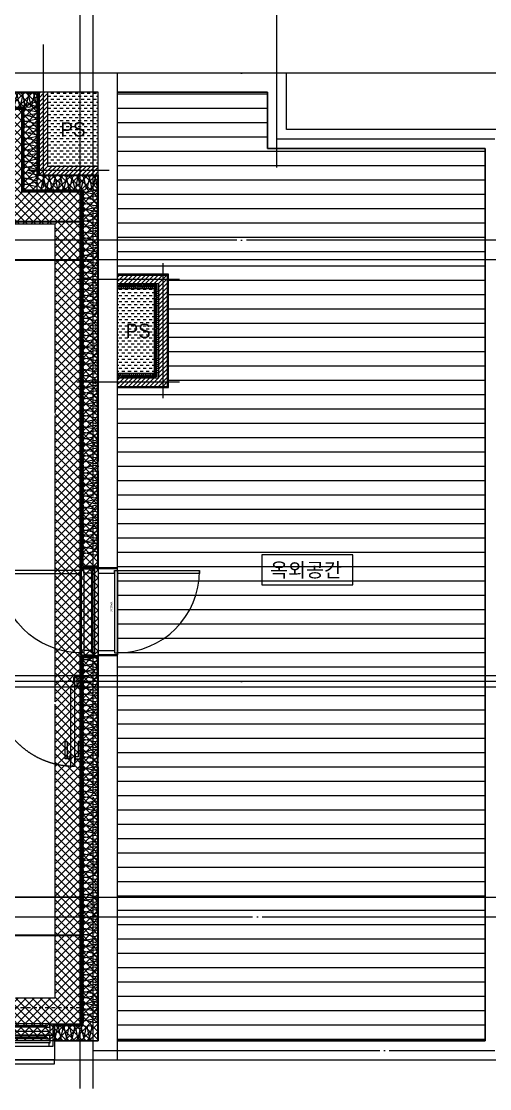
# Model space of a CAD drawing. Header units: millimetres. Extents: x -24416 to 92204, y -190080 to 23760.
# Drawn here: x 79892 to 84792, y -149682 to -138504 of the extents above; entities that cross this region are included whole.
import ezdxf
from ezdxf.enums import TextEntityAlignment as Align
from ezdxf.xclip import XClip

# ---------------------------------------------------------------- set-up
doc = ezdxf.new("R2010")
doc.units = ezdxf.units.MM
doc.header["$LTSCALE"] = 50
doc.header["$XCLIPFRAME"] = 0
for name, pattern in [('AUDIT_D_220706163347-0', [0]), ('CEN', [62, 60, -1, 0, -1]), ('H', [1.3, 0.8, -0.5]), ('HID', [2.5, 1.5, -1]), ('HIDDEN', [2, 1, -1]), ('평면도(기준)$0$CENTER2', [16.25, 15, -0.5, 0.25, -0.5])]:
    doc.linetypes.add(name, pattern=pattern)
for name, color, linetype in [('A-SOL252', 252, 'Continuous'), ('A_HAT', 8, 'Continuous'), ('AA-단열-바닥-욕실', 30, 'Continuous'), ('CEN_CON', 1, 'CEN'), ('CEN_WALL', 12, 'CEN'), ('CONC', 2, 'Continuous'), ('dan1', 7, 'HID'), ('DOOR', 4, 'Continuous'), ('ELE3_CON', 7, 'Continuous'), ('FIN', 6, 'Continuous'), ('HAT', 9, 'Continuous'), ('INS', 252, 'Continuous'), ('ROM', 7, 'AUDIT_D_220706163347-0'), ('SINA-F-FRAME', 4, 'Continuous'), ('WAL', 3, 'Continuous'), ('WAL_DRY', 7, 'Continuous'), ('WIN', 4, 'Continuous'), ('X - 단위세대$0$ETC', 6, 'Continuous'), ('실명', 3, 'AUDIT_D_220706163347-0'), ('실명박스', 7, 'AUDIT_D_220706163347-0'), ('커튼박스', 6, 'Continuous'), ('평면도(기준)$0$1.EC-F-DOOR', 4, 'Continuous'), ('평면도(기준)$0$1.EC-F-DOOR-F', 4, 'Continuous'), ('확장', 8, 'HIDDEN')]:
    doc.layers.add(name, color=color, linetype=linetype)
for name, color, linetype, plot in [('AA-CEN', 1, 'CEN', False), ('AA-XXXX-MC', 153, 'AUDIT_D_220706163347-0', False), ('Defpoint', 135, 'Continuous', False), ('MC', 135, 'Continuous', False), ('X - 단위세대$0$0_임시', 134, 'Continuous', False)]:
    doc.layers.add(name, color=color, linetype=linetype, plot=plot)
doc.styles.add('HAUD01', font='Dotum.ttf')
doc.styles.add('HAUD02', font='Dotum.ttf', dxfattribs={"width": 0.8})

# ---------------------------------------------------------------- blocks, each defined once
blk = doc.blocks.new('WD-900(200)')
at = {"layer": 'DOOR'}
for p, q in [((20, 200), (880, 200)), ((20, 170), (880, 170))]:
    blk.add_line(p, q, dxfattribs=at)
blk.add_lwpolyline([(20, 200), (20, 1060), (50, 1060), (50, 200), (20, 200)], dxfattribs=at)
for points in [[(45, 170), (20, 170), (20, 200), (0, 200), (0, 0), (45, 0)], [(855, 170), (880, 170), (880, 200), (900, 200), (900, 0), (855, 0)]]:
    blk.add_lwpolyline(points, close=True, dxfattribs=at)
blk.add_arc((20, 200), 860, 0, 90, dxfattribs=at)
at = {"layer": 'X - 단위세대$0$0_임시'}
for p, q in [((-10, 0), (-10, 200)), ((910, 0), (910, 200))]:
    blk.add_line(p, q, dxfattribs=at)
at = {"layer": 'X - 단위세대$0$0_임시', "style": 'HAUD02'}
blk.add_text('900(200)', height=20, dxfattribs=at).set_placement((397, 135), align=Align.MIDDLE)
blk = doc.blocks.new('WIN_이중창_3600')
at = {"layer": 'Defpoint'}
for p, q in [((-15, 240), (-15, 0)), ((3585, 240), (3585, 0))]:
    blk.add_line(p, q, dxfattribs=at)
at = {"layer": 'WIN'}
for p, q in [((900, -100), (900, 340)), ((2670, -100), (2670, 340))]:
    blk.add_line(p, q, dxfattribs=at)
at = {"layer": 'WIN', "color": 8}
for p, q in [((3542, 240), (28, 240)), ((880, 237), (73, 237)), ((3497, 237), (2690, 237)), ((3530, 158), (40, 158)), ((3530, 120), (40, 120)), ((880, 202), (73, 202)), ((880, 117), (73, 117)), ((2650, 196), (920, 196)), ((2650, 161), (920, 161)), ((3497, 202), (2690, 202)), ((3497, 117), (2690, 117)), ((3530, 38), (40, 38)), ((3530, 0), (40, 0)), ((880, 82), (73, 82)), ((2650, 76), (920, 76)), ((2650, 41), (920, 41)), ((3497, 82), (2690, 82))]:
    blk.add_line(p, q, dxfattribs=at)
at = {"layer": 'WIN'}
for points in [[(40, 158), (28, 158), (28, 240), (0, 240), (0, 120), (40, 120), (40, 158)], [(73, 216.5), (73, 202), (33, 202), (33, 237), (73, 237), (73, 222.5)], [(880, 216.5), (880, 202), (920, 202), (920, 237), (880, 237), (880, 222.5)], [(2690, 216.5), (2690, 202), (2650, 202), (2650, 237), (2690, 237), (2690, 222.5)], [(3497, 216.5), (3497, 202), (3537, 202), (3537, 237), (3497, 237), (3497, 222.5)], [(3530, 158), (3542, 158), (3542, 240), (3570, 240), (3570, 120), (3530, 120), (3530, 158)], [(40, 38), (28, 38), (28, 120), (0, 120), (0, 0), (40, 0), (40, 38)], [(73, 96.5), (73, 82), (33, 82), (33, 117), (73, 117), (73, 102.5)], [(887, 222.5), (887, 216.5), (66, 216.5), (66, 222.5), (887, 222.5)], [(920, 175.5), (920, 161), (880, 161), (880, 196), (920, 196), (920, 181.5)], [(880, 96.5), (880, 82), (920, 82), (920, 117), (880, 117), (880, 102.5)], [(2657, 181.5), (2657, 175.5), (913, 175.5), (913, 181.5), (2657, 181.5)], [(2650, 175.5), (2650, 161), (2690, 161), (2690, 196), (2650, 196), (2650, 181.5)], [(2690, 96.5), (2690, 82), (2650, 82), (2650, 117), (2690, 117), (2690, 102.5)], [(3504, 222.5), (3504, 216.5), (2683, 216.5), (2683, 222.5), (3504, 222.5)], [(3497, 96.5), (3497, 82), (3537, 82), (3537, 117), (3497, 117), (3497, 102.5)], [(3530, 38), (3542, 38), (3542, 120), (3570, 120), (3570, 0), (3530, 0), (3530, 38)], [(887, 102.5), (887, 96.5), (66, 96.5), (66, 102.5), (887, 102.5)], [(920, 55.5), (920, 41), (880, 41), (880, 76), (920, 76), (920, 61.5)], [(2657, 61.5), (2657, 55.5), (913, 55.5), (913, 61.5), (2657, 61.5)], [(2650, 55.5), (2650, 41), (2690, 41), (2690, 76), (2650, 76), (2650, 61.5)], [(3504, 102.5), (3504, 96.5), (2683, 96.5), (2683, 102.5), (3504, 102.5)]]:
    blk.add_lwpolyline(points, dxfattribs=at)
blk = doc.blocks.new('insul1')
blk.add_lwpolyline([(0, 0, 0.480617), (0.146, 0.183), (0.004, 0.817, -1.249969), (0.296, 0.817), (0.154, 0.183, 0.480617), (0.3, 0, 0.480617)], format="xyb")
blk = doc.blocks.new('PD-900(140)')
at = {"layer": 'DOOR'}
for p, q in [((20, 140), (880, 140)), ((20, 110), (880, 110)), ((20, 30), (880, 30)), ((20, 0), (880, 0))]:
    blk.add_line(p, q, dxfattribs=at)
blk.add_lwpolyline([(20, 140), (20, 1000), (50, 1000), (50, 140), (20, 140)], dxfattribs=at)
for points in [[(45, 110), (20, 110), (20, 140), (0, 140), (0, 0), (20, 0), (20, 30), (45, 30)], [(855, 110), (880, 110), (880, 140), (900, 140), (900, 0), (880, 0), (880, 30), (855, 30)]]:
    blk.add_lwpolyline(points, close=True, dxfattribs=at)
blk.add_arc((20, 140), 860, 0, 90, dxfattribs=at)
at = {"layer": 'X - 단위세대$0$0_임시'}
for p, q in [((-10, 0), (-10, 140)), ((910, 0), (910, 140))]:
    blk.add_line(p, q, dxfattribs=at)
at = {"layer": 'X - 단위세대$0$0_임시', "style": 'HAUD02'}
blk.add_text('900(140)', height=20, dxfattribs=at).set_placement((479, 65), align=Align.MIDDLE)
blk = doc.blocks.new('A$C3C3C21E6')
at = {"layer": '평면도(기준)$0$1.EC-F-DOOR'}
blk.add_lwpolyline([(70, -210), (70, -1050), (106, -1050), (106, -210), (70, -210)], dxfattribs=at)
at = {"layer": '평면도(기준)$0$1.EC-F-DOOR', "color": 8}
for points in [[(60, -970), (10, -970), (10, -790), (30, -790), (30, -950), (60, -950)], [(116, -970), (166, -970), (166, -790), (146, -790), (146, -950), (116, -950)]]:
    blk.add_lwpolyline(points, dxfattribs=at)
for points in [[(70, -930), (70, -990), (60, -990), (60, -930)], [(106, -930), (106, -990), (116, -990), (116, -930)]]:
    blk.add_lwpolyline(points, close=True, dxfattribs=at)
at = {"layer": '평면도(기준)$0$1.EC-F-DOOR', "color": 1, "linetype": '평면도(기준)$0$CENTER2', "ltscale": 6}
blk.add_arc((69, -210), 841, 272.4982, 359.9824, dxfattribs=at)
at = {"layer": '평면도(기준)$0$1.EC-F-DOOR-F'}
for points in [[(60, -110), (40, -110), (0, -110), (0, -98), (60, -98)], [(40, -110), (70, -110), (70, -210), (40, -210)], [(940, -110), (910, -110), (910, -210), (940, -210)], [(920, -110), (940, -110), (980, -110), (980, -98), (920, -98)], [(0, -222), (60, -222), (60, -210), (0, -210)], [(70, -120), (80, -120), (80, -170), (70, -170)], [(910, -120), (900, -120), (900, -170), (910, -170)], [(920, -222), (980, -222), (980, -210), (920, -210)]]:
    blk.add_lwpolyline(points, close=True, dxfattribs=at)
blk = doc.blocks.new('U-131A(확장)2', base_point=(284085, -82263))
at = {"layer": 'A-SOL252'}
h = blk.add_hatch(dxfattribs=at)
h.set_pattern_fill('DASH', color=256, scale=10, style=0)
h.paths.add_polyline_path([(309705, -72128), (309175, -72128), (309175, -72903), (309705, -72903)])
h = blk.add_hatch(dxfattribs=at)
h.set_pattern_fill('DASH', color=256, scale=10, angle=180, style=0)
h.set_pattern_definition([(180, (614248.586, -216021.468), (-31.75, -31.75), [31.75, -31.75])])
h.paths.add_polyline_path([(310290, -74183), (309905, -74183), (309905, -75068), (310290, -75068)])
at = {"layer": 'A_HAT'}
h = blk.add_hatch(dxfattribs=at)
h.set_pattern_fill('ANSI31', color=256, scale=10, style=0)
h.set_pattern_definition([(45, (-50, 0), (-22.4506403, 22.4506403), [])])
h.paths.add_polyline_path([(309085, -72993), (309705, -72993), (309705, -72903), (309175, -72903), (309175, -72128), (309085, -72128)])
h = blk.add_hatch(dxfattribs=at)
h.set_pattern_fill('ANSI31', color=256, scale=10, style=0)
h.paths.add_polyline_path([(310430, -74043), (309905, -74043), (309905, -74133), (310340, -74133), (310340, -75118), (309905, -75118), (309905, -75208), (310430, -75208)])
at = {"layer": 'HAT', "ltscale": 100}
h = blk.add_hatch(dxfattribs=at)
h.set_pattern_fill('_USER', color=8, scale=150, pattern_type=0)
h.set_pattern_definition([(360, (299020.35, -82263.16), (0, 150), [])])
h.paths.add_polyline_path([(309905, -75218), (310440, -75218), (310440, -74033), (309905, -74033), (309905, -72128), (311475, -72128), (311475, -72718), (313755, -72718), (313755, -82063), (309905, -82063)])
at = {"layer": 'CEN_CON'}
for p, q in [((309130, -73118), (309130, -71628)), ((309650, -82563), (309650, -71628)), ((311575, -72916), (311575, -71628)), ((314255, -71928), (304365, -71928)), ((313855, -72618), (311575, -72618)), ((309820, -72948), (308960, -72948)), ((310385, -75333), (310385, -73918)), ((310555, -74088), (309480, -74088)), ((310555, -75163), (309480, -75163)), ((309650, -82163), (313855, -82163)), ((299020, -82263), (314255, -82263))]:
    blk.add_line(p, q, dxfattribs=at)
at = {"layer": 'CEN_WALL'}
for p, q in [((314255, -73678), (304995, -73678)), ((314255, -78298), (299325, -78298)), ((299020, -80763), (314255, -80763))]:
    blk.add_line(p, q, dxfattribs=at)
at = {"layer": 'CONC'}
for p, q in [((309905, -71928), (307695, -71928)), ((309905, -77108), (309905, -71928)), ((309705, -72128), (307695, -72128)), ((309705, -77108), (309705, -72128)), ((309905, -77108), (309705, -77108)), ((309705, -82063), (309705, -78028)), ((309905, -78028), (309705, -78028)), ((309905, -82263), (309905, -78028)), ((309245, -82063), (309705, -82063)), ((309245, -82063), (309245, -82263)), ((309245, -82263), (309905, -82263))]:
    blk.add_line(p, q, dxfattribs=at)
at = {"layer": 'dan1'}
blk.add_lwpolyline([(288335, -80123), (288645, -80123), (288645, -81613), (295505, -81613), (295505, -77978), (299595, -77978), (299595, -81613), (309255, -81613), (309255, -73508), (308590, -73508), (308590, -72578), (305795, -72578), (305795, -75688), (305485, -75688)], dxfattribs=at)
at = {"layer": 'ELE3_CON'}
for p, q in [((311675, -71928), (309905, -71928)), ((311675, -72518), (311675, -71928)), ((311475, -72128), (309905, -72128)), ((311475, -72718), (311475, -72128)), ((313955, -72518), (311675, -72518)), ((313755, -72718), (311475, -72718)), ((313755, -82063), (313755, -72718)), ((309905, -82063), (313755, -82063)), ((309245, -82263), (305645, -82263)), ((309905, -82263), (313955, -82263))]:
    blk.add_line(p, q, dxfattribs=at)
at = {"layer": 'FIN'}
for p, q in [((309905, -74033), (310440, -74033)), ((310440, -75218), (310440, -74033)), ((309905, -75218), (310440, -75218))]:
    blk.add_line(p, q, dxfattribs=at)
at = {"layer": 'HAT', "color": 8, "ltscale": 100}
blk.add_lwpolyline([(309905, -75218), (310440, -75218), (310440, -74033), (309905, -74033), (309905, -72128), (311475, -72128), (311475, -72718), (313755, -72718), (313755, -82063), (309905, -82063)], close=True, dxfattribs=at)
at = {"layer": 'INS'}
for p, q in [((309080, -72133), (307680, -72133)), ((309080, -72998), (309080, -72133)), ((308925, -72288), (307680, -72288)), ((308925, -73153), (308925, -72288)), ((309700, -72998), (309080, -72998)), ((309700, -77088), (309700, -72998)), ((309545, -73153), (308925, -73153)), ((309545, -77088), (309545, -73153)), ((309905, -74183), (310290, -74183)), ((310290, -74183), (310290, -75068)), ((309905, -75068), (310290, -75068)), ((309545, -77088), (309700, -77088)), ((309545, -81903), (309545, -78048)), ((309545, -78048), (309700, -78048)), ((309700, -82058), (309700, -78048)), ((309230, -81903), (309545, -81903)), ((309230, -82058), (309700, -82058))]:
    blk.add_line(p, q, dxfattribs=at)
for points in [[(310290, -74133, 0.463061), (310283, -74145), (310290, -74170, -1.34), (310273, -74170), (310280, -74145), (310280, -74145, 1.34), (310263, -74145), (310270, -74170, -1.34), (310253, -74170), (310260, -74145), (310260, -74145, 1.34), (310243, -74145), (310250, -74170, -1.34), (310233, -74170), (310240, -74145), (310240, -74145, 1.34), (310223, -74145), (310230, -74170, -1.34), (310213, -74170), (310220, -74145), (310220, -74145, 1.34), (310203, -74145), (310210, -74170, -1.34), (310192, -74170), (310200, -74145), (310200, -74145, 1.34), (310182, -74145), (310190, -74170, -1.34), (310172, -74170), (310180, -74145), (310180, -74145, 1.34), (310162, -74145), (310170, -74170, -1.34), (310152, -74170), (310160, -74145), (310160, -74145, 1.34), (310142, -74145), (310150, -74170, -1.34), (310132, -74170), (310140, -74145), (310140, -74145, 1.34), (310122, -74145), (310130, -74170, -1.34), (310112, -74170), (310120, -74145), (310120, -74145, 1.34), (310102, -74145), (310110, -74170, -1.34), (310092, -74170), (310100, -74145), (310100, -74145, 1.34), (310082, -74145), (310090, -74170, -1.34), (310072, -74170), (310080, -74145), (310080, -74145, 1.34), (310062, -74145), (310070, -74170, -1.34), (310052, -74170), (310060, -74145), (310060, -74145, 1.34), (310042, -74145), (310050, -74170, -1.34), (310032, -74170), (310039, -74145), (310039, -74145, 1.34), (310022, -74145), (310029, -74170, -1.34), (310012, -74170), (310019, -74145), (310019, -74145, 1.34), (310002, -74145), (310009, -74170, -1.34), (309992, -74170), (309999, -74145), (309999, -74145, 1.34), (309982, -74145), (309989, -74170, -1.34), (309972, -74170), (309979, -74145), (309979, -74145, 1.34), (309962, -74145), (309969, -74170, -1.34), (309952, -74170), (309959, -74145), (309959, -74145, 1.34), (309942, -74145), (309949, -74170, -1.34), (309932, -74170), (309939, -74145), (309939, -74145, 1.34), (309922, -74145), (309929, -74170, -1.34), (309912, -74170), (309919, -74145)], [(310329, -75118, 1.34), (310329, -75101), (310304, -75108, -1.34), (310304, -75091), (310329, -75098), (310329, -75098, 1.34), (310329, -75081), (310304, -75088, -1.34), (310304, -75071), (310329, -75078), (310329, -75078, 1.34), (310329, -75061), (310304, -75068, -1.34), (310304, -75051), (310329, -75058), (310329, -75058, 1.34), (310329, -75040), (310304, -75048, -1.34), (310304, -75030), (310329, -75038), (310329, -75038, 1.34), (310329, -75020), (310304, -75028, -1.34), (310304, -75010), (310329, -75018), (310329, -75018, 1.34), (310329, -75000), (310304, -75008, -1.34), (310304, -74990), (310329, -74998), (310329, -74998, 1.34), (310329, -74980), (310304, -74988, -1.34), (310304, -74970), (310329, -74978), (310329, -74978, 1.34), (310329, -74960), (310304, -74968, -1.34), (310304, -74950), (310329, -74958), (310329, -74958, 1.34), (310329, -74940), (310304, -74948, -1.34), (310304, -74930), (310329, -74938), (310329, -74938, 1.34), (310329, -74920), (310304, -74928, -1.34), (310304, -74910), (310329, -74918), (310329, -74918, 1.34), (310329, -74900), (310304, -74908, -1.34), (310304, -74890), (310329, -74898), (310329, -74898, 1.34), (310329, -74880), (310304, -74887, -1.34), (310304, -74870), (310329, -74877), (310329, -74877, 1.34), (310329, -74860), (310304, -74867, -1.34), (310304, -74850), (310329, -74857), (310329, -74857, 1.34), (310329, -74840), (310304, -74847, -1.34), (310304, -74830), (310329, -74837), (310329, -74837, 1.34), (310329, -74820), (310304, -74827, -1.34), (310304, -74810), (310329, -74817), (310329, -74817, 1.34), (310329, -74800), (310304, -74807, -1.34), (310304, -74790), (310329, -74797), (310329, -74797, 1.34), (310329, -74780), (310304, -74787, -1.34), (310304, -74770), (310329, -74777), (310329, -74777, 1.34), (310329, -74760), (310304, -74767, -1.34), (310304, -74750), (310329, -74757), (310329, -74757, 1.34), (310329, -74740), (310304, -74747, -1.34), (310304, -74730), (310329, -74737), (310329, -74737, 1.34), (310329, -74720), (310304, -74727, -1.34), (310304, -74710), (310329, -74717), (310329, -74717, 1.34), (310329, -74700), (310304, -74707, -1.34), (310304, -74689), (310329, -74697), (310329, -74697, 1.34), (310329, -74679), (310304, -74687, -1.34), (310304, -74669), (310329, -74677), (310329, -74677, 1.34), (310329, -74659), (310304, -74667, -1.34), (310304, -74649), (310329, -74657), (310329, -74657, 1.34), (310329, -74639), (310304, -74647, -1.34), (310304, -74629), (310329, -74637), (310329, -74637, 1.34), (310329, -74619), (310304, -74627, -1.34), (310304, -74609), (310329, -74617), (310329, -74617, 1.34), (310329, -74599), (310304, -74607, -1.34), (310304, -74589), (310329, -74597), (310329, -74597, 1.34), (310329, -74579), (310304, -74587, -1.34), (310304, -74569), (310329, -74577), (310329, -74577, 1.34), (310329, -74559), (310304, -74567, -1.34), (310304, -74549), (310329, -74557), (310329, -74557, 1.34), (310329, -74539), (310304, -74547, -1.34), (310304, -74529), (310329, -74536), (310329, -74536, 1.34), (310329, -74519), (310304, -74526, -1.34), (310304, -74509), (310329, -74516), (310329, -74516, 1.34), (310329, -74499), (310304, -74506, -1.34), (310304, -74489), (310329, -74496), (310329, -74496, 1.34), (310329, -74479), (310304, -74486, -1.34), (310304, -74469), (310329, -74476), (310329, -74476, 1.34), (310329, -74459), (310304, -74466, -1.34), (310304, -74449), (310329, -74456), (310329, -74456, 1.34), (310329, -74439), (310304, -74446, -1.34), (310304, -74429), (310329, -74436), (310329, -74436, 1.34), (310329, -74419), (310304, -74426, -1.34), (310304, -74409), (310329, -74416), (310329, -74416, 1.34), (310329, -74399), (310304, -74406, -1.34), (310304, -74389), (310329, -74396), (310329, -74396, 1.34), (310329, -74379), (310304, -74386, -1.34), (310304, -74369), (310329, -74376), (310329, -74376, 1.34), (310329, -74359), (310304, -74366, -1.34), (310304, -74349), (310329, -74356), (310329, -74356, 1.34), (310329, -74338), (310304, -74346, -1.34), (310304, -74328), (310329, -74336), (310329, -74336, 1.34), (310329, -74318), (310304, -74326, -1.34), (310304, -74308), (310329, -74316), (310329, -74316, 1.34), (310329, -74298), (310304, -74306, -1.34), (310304, -74288), (310329, -74296), (310329, -74296, 1.34), (310329, -74278), (310304, -74286, -1.34), (310304, -74268), (310329, -74276), (310329, -74276, 1.34), (310329, -74258), (310304, -74266, -1.34), (310304, -74248), (310329, -74256), (310329, -74256, 1.34), (310329, -74238), (310304, -74246, -1.34), (310304, -74228), (310329, -74236), (310329, -74236, 1.34), (310329, -74218), (310304, -74226, -1.34), (310304, -74208), (310329, -74216), (310329, -74216, 1.34), (310329, -74198), (310304, -74206, -1.34), (310304, -74188), (310329, -74196), (310329, -74196, 1.34), (310329, -74178), (310304, -74185, -1.34), (310304, -74168), (310329, -74175), (310329, -74175, 1.34), (310329, -74158), (310304, -74165, -1.34), (310304, -74148), (310329, -74155), (310329, -74155, 1.34), (310329, -74138), (310304, -74145, -1.34), (310304, -74128), (310329, -74135)], [(309905, -75107, 1.34), (309923, -75107), (309915, -75082, -1.34), (309933, -75082), (309925, -75107), (309925, -75107, 1.34), (309943, -75107), (309935, -75082, -1.34), (309953, -75082), (309945, -75107), (309945, -75107, 1.34), (309963, -75107), (309955, -75082, -1.34), (309973, -75082), (309966, -75107), (309966, -75107, 1.34), (309983, -75107), (309976, -75082, -1.34), (309993, -75082), (309986, -75107), (309986, -75107, 1.34), (310003, -75107), (309996, -75082, -1.34), (310013, -75082), (310006, -75107), (310006, -75107, 1.34), (310023, -75107), (310016, -75082, -1.34), (310033, -75082), (310026, -75107), (310026, -75107, 1.34), (310043, -75107), (310036, -75082, -1.34), (310053, -75082), (310046, -75107), (310046, -75107, 1.34), (310063, -75107), (310056, -75082, -1.34), (310073, -75082), (310066, -75107), (310066, -75107, 1.34), (310083, -75107), (310076, -75082, -1.34), (310093, -75082), (310086, -75107), (310086, -75107, 1.34), (310103, -75107), (310096, -75082, -1.34), (310113, -75082), (310106, -75107), (310106, -75107, 1.34), (310123, -75107), (310116, -75082, -1.34), (310133, -75082), (310126, -75107), (310126, -75107, 1.34), (310143, -75107), (310136, -75082, -1.34), (310154, -75082), (310146, -75107), (310146, -75107, 1.34), (310164, -75107), (310156, -75082, -1.34), (310174, -75082), (310166, -75107), (310166, -75107, 1.34), (310184, -75107), (310176, -75082, -1.34), (310194, -75082), (310186, -75107), (310186, -75107, 1.34), (310204, -75107), (310196, -75082, -1.34), (310214, -75082), (310206, -75107), (310206, -75107, 1.34), (310224, -75107), (310216, -75082, -1.34), (310234, -75082), (310226, -75107), (310226, -75107, 1.34), (310244, -75107), (310236, -75082, -1.34), (310254, -75082), (310246, -75107), (310246, -75107, 1.34), (310264, -75107), (310256, -75082, -1.34), (310274, -75082), (310266, -75107), (310266, -75107, 1.34), (310284, -75107), (310276, -75082, -1.34), (310294, -75082), (310286, -75107), (310286, -75107, 0.337154), (310290, -75117, 0.337154)]]:
    blk.add_lwpolyline(points, format="xyb", dxfattribs=at)
at = {"layer": 'MC'}
for p, q in [((309515, -82563), (309515, -71628)), ((309060, -72128), (309060, -73148)), ((314255, -73883), (304995, -73883)), ((314255, -78238), (299020, -78238)), ((314255, -78358), (299020, -78358)), ((299020, -80558), (314255, -80558))]:
    blk.add_line(p, q, dxfattribs=at)
at = {"layer": 'SINA-F-FRAME'}
blk.add_line((309525, -78248), (309485, -78348), dxfattribs=at)
at = {"layer": 'WAL'}
for p, q in [((309085, -72128), (309085, -72993)), ((309175, -72128), (309175, -72903)), ((309085, -72993), (309705, -72993)), ((309175, -72903), (309705, -72903)), ((309905, -74043), (310430, -74043)), ((310430, -75208), (310430, -74043)), ((310340, -74133), (309905, -74133)), ((310340, -75118), (310340, -74133)), ((309905, -75118), (310340, -75118)), ((309905, -75208), (310430, -75208))]:
    blk.add_line(p, q, dxfattribs=at)
at = {"layer": 'WAL_DRY'}
for p, q in [((308915, -72298), (307680, -72298)), ((308905, -72308), (307680, -72308)), ((308905, -73173), (308905, -72308)), ((308915, -73163), (308915, -72298)), ((309525, -73173), (308905, -73173)), ((309535, -73163), (308915, -73163)), ((309525, -77108), (309525, -73173)), ((309535, -77098), (309535, -73163)), ((309525, -77108), (309705, -77108)), ((309535, -77098), (309705, -77098)), ((309525, -81883), (309525, -78028)), ((309525, -78028), (309705, -78028)), ((309535, -81893), (309535, -78038)), ((309535, -78038), (309705, -78038)), ((309230, -81883), (309525, -81883)), ((309230, -81893), (309535, -81893))]:
    blk.add_line(p, q, dxfattribs=at)
at = {"layer": 'X - 단위세대$0$ETC'}
blk.add_lwpolyline([(309245, -82303), (309245, -82263), (305645, -82263), (305645, -82303), (309245, -82303)], dxfattribs=at)
at = {"layer": '커튼박스', "linetype": 'H'}
blk.add_line((305185, -81714), (309525, -81714), dxfattribs=at)
at = {"layer": '확장', "ltscale": 0.5, "const_width": 20, "flags": 128}
for points in [[(309515, -73483), (305485, -73483)], [(309515, -73883), (305485, -73883)], [(309515, -80558), (299145, -80558)], [(309515, -80958), (299145, -80958)]]:
    blk.add_lwpolyline(points, dxfattribs=at)
at = {"layer": 'DOOR', "xscale": -1, "rotation": 90}
blk.add_blockref('PD-900(140)', (309665, -77118), dxfattribs=at)
at = {"layer": 'DOOR', "rotation": 270}
blk.add_blockref('WD-900(200)', (309705, -77118), dxfattribs=at)
at = {"layer": 'INS', "xscale": 150, "yscale": 150, "zscale": 150, "row_count": 1, "row_spacing": 0, "column_spacing": 60}
for p, rotation, column_count in [((309057, -72138), 180, 23), ((308925, -72229), 270, 15), ((309695, -73003), 180, 10), ((309545, -73153), 270, 64), ((309545, -78048), 270, 64)]:
    blk.add_blockref('insul1', p, dxfattribs=dict(at, rotation=rotation, column_count=column_count))
at = {"layer": 'INS', "xscale": 150, "yscale": 150, "zscale": 150, "row_count": 1, "column_count": 7, "row_spacing": 0, "column_spacing": 60}
blk.add_blockref('insul1', (309230, -82053), dxfattribs=at)
at = {"layer": 'SINA-F-FRAME', "xscale": -1}
blk.add_blockref('A$C3C3C21E6', (309525, -78138), dxfattribs=at)
at = {"layer": 'WIN'}
blk.add_blockref('WIN_이중창_3600', (305660, -82123), dxfattribs=at)
blk = doc.blocks.new('A$C415C5DAF')
at = {"layer": 'AA-XXXX-MC'}
blk.add_line((68022, -157425), (68022, -154335), dxfattribs=at)
at = {"layer": 'CEN_CON'}
for p, q in [((68157, -157425), (68157, -154335)), ((70082, -157425), (70082, -154335))]:
    blk.add_line(p, q, dxfattribs=at)
at = {"layer": '실명박스'}
blk.add_lwpolyline([(69925, -162469), (69925, -162782), (70877, -162782), (70877, -162469)], close=True, dxfattribs=at)
at = {"layer": 'ROM', "color": 3, "style": 'HAUD01'}
for p in [(67947, -158012), (68629, -160122)]:
    blk.add_text('PS', height=150, dxfattribs=at).set_placement(p, align=Align.MIDDLE)
at = {"layer": '실명', "style": 'HAUD01'}
blk.add_text('옥외공간', height=150, dxfattribs=at).set_placement((70386, -162625), align=Align.MIDDLE)
blk = doc.blocks.new('A$C1CAF0AFA')
at = {"layer": 'HAT'}
h = blk.add_hatch(dxfattribs=at)
h.set_pattern_fill('_USER', color=5, scale=60, angle=45, double=1, pattern_type=0)
h.set_pattern_definition([(45, (0, 5940), (-42.426407, 42.426407), []), (135, (0, 5940), (-42.426407, -42.426407), [])])
h.paths.add_polyline_path([(69887, -166567), (69887, -166117), (67817, -166117), (67817, -165967), (66417, -165967), (66417, -166117), (63687, -166117), (63687, -163007), (59947, -163007), (59947, -165012), (57447, -165012), (57447, -163597), (55507, -163597), (55507, -164047), (56997, -164047), (56997, -165462), (59127, -165462), (59127, -165172), (59327, -165172), (59327, -165462), (60397, -165462), (60397, -163457), (63237, -163457), (63237, -166567), (63547, -166567), (63547, -166245), (63747, -166245), (63747, -166567)], flags=17)
h.paths.add_polyline_path([(66497, -168857), (70587, -168857), (70587, -172492), (80247, -172492), (80247, -164387), (79582, -164387), (79582, -163457), (76787, -163457), (76787, -166567), (76477, -166567), (76477, -166245), (76277, -166245), (76277, -166567), (70137, -166567), (70137, -166118), (76337, -166117), (76337, -163007), (80077, -163007), (80077, -163872), (80697, -163872), (80697, -172942), (70137, -172942), (70137, -169307), (66947, -169307), (66947, -172942), (59187, -172942), (59187, -171452), (55507, -171452), (55507, -171002), (59127, -171002), (59127, -171292), (59327, -171292), (59327, -171002), (59637, -171002), (59637, -172492), (66497, -172492)])
at = {"layer": 'AA-CEN', "color": 4}
blk.add_lwpolyline([(66497, -168857), (70587, -168857), (70587, -172492), (80247, -172492), (80247, -164387), (79582, -164387), (79582, -163457), (76787, -163457), (76787, -166567), (76477, -166567), (76477, -166245), (76277, -166245), (76277, -166567), (70137, -166567), (70137, -166118), (76337, -166117), (76337, -163007), (80077, -163007), (80077, -163872), (80697, -163872), (80697, -172942), (70137, -172942), (70137, -169307), (66947, -169307)], dxfattribs=at)

msp = doc.modelspace()

# ---------------------------------------------------------------- block references
ref = msp.add_blockref('U-131A(확장)2', (55077, -149382))
XClip(ref).set_block_clipping_path([(282739.2818310418, -82563.1562753955), (314255.3468844853, -68838.1562753955)])
at = {"layer": 'AA-단열-바닥-욕실'}
msp.add_blockref('A$C1CAF0AFA', (0, 23760), dxfattribs=at)
at = {"layer": '실명박스'}
msp.add_blockref('A$C415C5DAF', (12485, 18377), dxfattribs=at)

doc.saveas('drawing.dxf')
